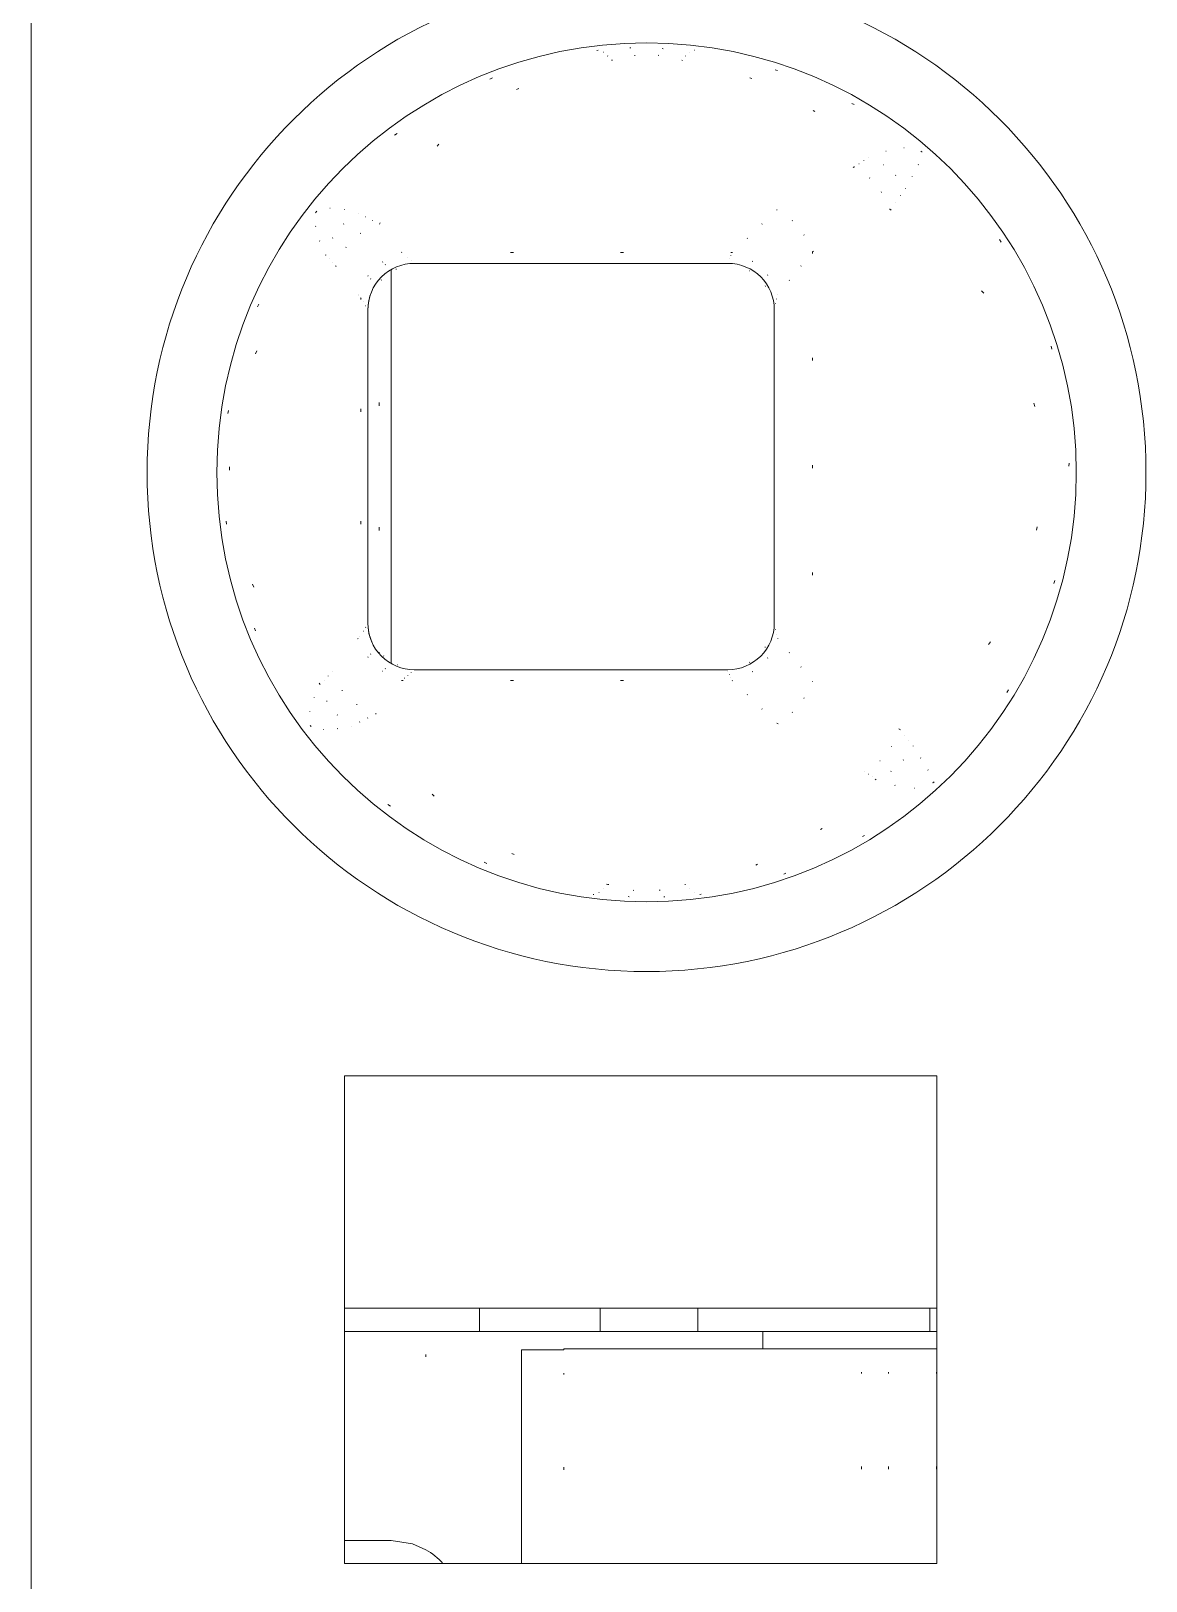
# Model space of a CAD drawing. Header units: inches. Extents: x 17 to 3130, y 15 to 659.
# Drawn here: x 1129.86 to 1134.66, y 201.41 to 208.08 of the extents above; entities that cross this region are included whole.
import ezdxf

# ---------------------------------------------------------------- set-up
doc = ezdxf.new("R2010")
doc.units = ezdxf.units.IN
doc.header["$MEASUREMENT"] = 0
doc.layers.add('Ebene 1', color=7, linetype='Continuous')

msp = doc.modelspace()

# ---------------------------------------------------------------- linework, layer by layer
at = {"layer": 'Ebene 1', "lineweight": 9}
for points in [[(1129.86414, 193.71084), (1129.86414, 193.71084), (1129.86414, 210.58014), (1129.86414, 210.58014)], [(1131.51414, 207.08024), (1131.51414, 207.08024), (1131.51414, 207.08024), (1131.51414, 207.08024)], [(1131.51414, 207.08024), (1131.51414, 207.08024), (1132.86404, 207.08024), (1132.86404, 207.08024)], [(1133.06414, 206.88024), (1133.06414, 206.99064), (1132.97464, 207.08024), (1132.86404, 207.08024)], [(1131.31414, 206.88064), (1131.31414, 206.88064), (1131.31664, 206.91204), (1131.31664, 206.91204)], [(1131.31664, 206.91204), (1131.31664, 206.91204), (1131.32404, 206.94284), (1131.32404, 206.94284)], [(1133.06414, 206.88904), (1133.06414, 206.88904), (1133.06414, 206.88904), (1133.06414, 206.88904)], [(1133.06414, 206.88904), (1133.06414, 206.88904), (1133.06414, 205.52134), (1133.06414, 205.52134)], [(1131.31414, 206.88064), (1131.31414, 206.88064), (1131.31414, 206.88064), (1131.31414, 206.88064)], [(1131.31414, 205.52984), (1131.31414, 205.52984), (1131.31414, 206.88064), (1131.31414, 206.88064)], [(1131.31414, 205.52984), (1131.31414, 205.52984), (1131.31414, 205.52984), (1131.31414, 205.52984)], [(1131.31884, 205.48664), (1131.31884, 205.48664), (1131.31414, 205.52984), (1131.31414, 205.52984)], [(1131.31884, 205.48664), (1131.31884, 205.48664), (1131.31884, 205.48664), (1131.31884, 205.48664)], [(1131.33274, 205.44544), (1131.33274, 205.44544), (1131.31884, 205.48664), (1131.31884, 205.48664)], [(1131.51414, 205.33024), (1131.51414, 205.33024), (1131.51414, 205.33024), (1131.51414, 205.33024)], [(1132.86404, 205.33024), (1132.86404, 205.33024), (1131.51414, 205.33024), (1131.51414, 205.33024)], [(1131.21414, 203.58024), (1131.21414, 203.58024), (1131.21414, 203.58024), (1131.21414, 203.58024)], [(1131.21414, 201.48024), (1131.21414, 201.48024), (1131.21414, 203.58024), (1131.21414, 203.58024)], [(1131.21414, 203.58024), (1131.21414, 203.58024), (1131.21414, 203.58024), (1131.21414, 203.58024)], [(1133.76414, 203.58024), (1133.76414, 203.58024), (1131.21414, 203.58024), (1131.21414, 203.58024)], [(1133.76414, 203.58024), (1133.76414, 203.58024), (1133.76414, 203.58024), (1133.76414, 203.58024)], [(1133.76414, 201.48024), (1133.76414, 201.48024), (1133.76414, 203.58024), (1133.76414, 203.58024)], [(1131.21414, 202.58024), (1131.21414, 202.58024), (1131.21414, 202.58024), (1131.21414, 202.58024)], [(1133.76414, 202.58024), (1133.76414, 202.58024), (1131.21414, 202.58024), (1131.21414, 202.58024)], [(1131.79454, 202.58024), (1131.79454, 202.58024), (1131.79454, 202.58024), (1131.79454, 202.58024)], [(1131.79454, 202.48014), (1131.79454, 202.48014), (1131.79454, 202.58024), (1131.79454, 202.58024)], [(1132.31414, 202.58024), (1132.31414, 202.58024), (1132.31414, 202.58024), (1132.31414, 202.58024)], [(1132.31414, 202.58024), (1132.31414, 202.58024), (1132.31414, 202.48014), (1132.31414, 202.48014)], [(1131.21414, 201.48024), (1131.21414, 201.48024), (1131.21414, 201.48024), (1131.21414, 201.48024)], [(1133.76414, 201.48024), (1133.76414, 201.48024), (1131.21414, 201.48024), (1131.21414, 201.48024)]]:
    msp.add_open_spline(points, degree=3, dxfattribs=at)
for points, knots in [([(1132.51404, 208.33014), (1131.32674, 208.33014), (1130.36414, 207.36764), (1130.36414, 206.18014), (1130.36414, 206.18014), (1130.36414, 204.99284), (1131.32674, 204.03024), (1132.51414, 204.03014), (1132.51414, 204.03014), (1133.70154, 204.03014), (1134.66414, 204.99284), (1134.66414, 206.18014), (1134.66414, 206.18014), (1134.66414, 207.36764), (1133.70154, 208.33014), (1132.51414, 208.33014)], [0, 0, 0, 0, 0.25, 0.25, 0.25, 0.25, 0.5, 0.5, 0.5, 0.5, 0.75, 0.75, 0.75, 0.75, 1, 1, 1, 1]), ([(1132.51414, 208.03024), (1131.49244, 208.03024), (1130.66404, 207.20184), (1130.66404, 206.18014), (1130.66404, 206.18014), (1130.66404, 205.15844), (1131.49244, 204.33024), (1132.51404, 204.33024), (1132.51404, 204.33024), (1133.53594, 204.33024), (1134.36414, 205.15844), (1134.36414, 206.18014), (1134.36414, 206.18014), (1134.36414, 207.20184), (1133.53584, 208.03024), (1132.51414, 208.03024)], [0, 0, 0, 0, 0.25, 0.25, 0.25, 0.25, 0.5, 0.5, 0.5, 0.5, 0.75, 0.75, 0.75, 0.75, 1, 1, 1, 1]), ([(1131.51414, 207.08024), (1131.46104, 207.08024), (1131.41024, 207.05914), (1131.37264, 207.02164), (1131.37264, 207.02164), (1131.33514, 206.98414), (1131.31414, 206.93324), (1131.31414, 206.88024)], [0, 0, 0, 0, 0.5, 0.5, 0.5, 0.5, 1, 1, 1, 1]), ([(1131.31414, 205.53024), (1131.31404, 205.47704), (1131.33514, 205.42624), (1131.37274, 205.38884), (1131.37274, 205.38884), (1131.41024, 205.35124), (1131.46104, 205.33024), (1131.51414, 205.33024)], [0, 0, 0, 0, 0.5, 0.5, 0.5, 0.5, 1, 1, 1, 1]), ([(1132.86404, 205.33024), (1132.91714, 205.33024), (1132.96814, 205.35124), (1133.00554, 205.38884), (1133.00554, 205.38884), (1133.04304, 205.42624), (1133.06414, 205.47704), (1133.06414, 205.53024)], [0, 0, 0, 0, 0.5, 0.5, 0.5, 0.5, 1, 1, 1, 1])]:
    msp.add_open_spline(points, degree=3, knots=knots, dxfattribs=at)
at = {"layer": 'Ebene 1', "color": 3, "lineweight": 9}
for points in [[(1132.30614, 207.99884), (1132.30614, 207.99884), (1132.29974, 207.99744), (1132.29974, 207.99744)], [(1132.30614, 207.99884), (1132.30614, 207.99884), (1132.30614, 207.99884), (1132.30614, 207.99884)], [(1132.30614, 207.99884), (1132.30614, 207.99884), (1132.30634, 207.99864), (1132.30634, 207.99864)], [(1132.32884, 207.99024), (1132.32884, 207.99024), (1132.32884, 207.99024), (1132.32884, 207.99024)], [(1132.32884, 207.99024), (1132.32884, 207.99024), (1132.32944, 207.99004), (1132.32944, 207.99004)], [(1132.34654, 207.97394), (1132.34654, 207.97394), (1132.34654, 207.97394), (1132.34654, 207.97394)], [(1132.34654, 207.97394), (1132.34654, 207.97394), (1132.34694, 207.97344), (1132.34694, 207.97344)], [(1132.44654, 208.00894), (1132.44654, 208.00894), (1132.44274, 208.00864), (1132.44274, 208.00864)], [(1132.46174, 207.97534), (1132.46174, 207.97534), (1132.46444, 207.97564), (1132.46444, 207.97564)], [(1132.56394, 207.97644), (1132.56394, 207.97644), (1132.56394, 207.97644), (1132.56394, 207.97644)], [(1132.56394, 207.97644), (1132.56394, 207.97644), (1132.56674, 207.97604), (1132.56674, 207.97604)], [(1132.58144, 208.00504), (1132.58144, 208.00504), (1132.58144, 208.00504), (1132.58144, 208.00504)], [(1132.58534, 208.00484), (1132.58534, 208.00484), (1132.58144, 208.00504), (1132.58144, 208.00504)], [(1132.68174, 207.97394), (1132.68174, 207.97394), (1132.68134, 207.97344), (1132.68134, 207.97344)], [(1132.69944, 207.99024), (1132.69944, 207.99024), (1132.69884, 207.99004), (1132.69884, 207.99004)], [(1132.72034, 207.99884), (1132.72034, 207.99884), (1132.72034, 207.99884), (1132.72034, 207.99884)], [(1132.72214, 207.99884), (1132.72214, 207.99884), (1132.72034, 207.99884), (1132.72034, 207.99884)], [(1132.72214, 207.99884), (1132.72214, 207.99884), (1132.72184, 207.99864), (1132.72184, 207.99864)], [(1132.36284, 207.95524), (1132.36284, 207.95524), (1132.36424, 207.95554), (1132.36424, 207.95554)], [(1132.36284, 207.95524), (1132.36284, 207.95524), (1132.36284, 207.95524), (1132.36284, 207.95524)], [(1132.36284, 207.95524), (1132.36284, 207.95524), (1132.36704, 207.95524), (1132.36704, 207.95524)], [(1132.66534, 207.95524), (1132.66534, 207.95524), (1132.66534, 207.95524), (1132.66534, 207.95524)], [(1132.66534, 207.95524), (1132.66534, 207.95524), (1132.66944, 207.95444), (1132.66944, 207.95444)], [(1133.06834, 207.91424), (1133.06834, 207.91424), (1133.06834, 207.91424), (1133.06834, 207.91424)], [(1133.07784, 207.91164), (1133.07784, 207.91164), (1133.06834, 207.91424), (1133.06834, 207.91424)], [(1131.85104, 207.87904), (1131.85104, 207.87904), (1131.83894, 207.87434), (1131.83894, 207.87434)], [(1131.95424, 207.82934), (1131.95424, 207.82934), (1131.96474, 207.83404), (1131.96474, 207.83404)], [(1132.95914, 207.87954), (1132.95914, 207.87954), (1132.95914, 207.87954), (1132.95914, 207.87954)], [(1132.95914, 207.87954), (1132.95914, 207.87954), (1132.96694, 207.87634), (1132.96694, 207.87634)], [(1133.39834, 207.76934), (1133.39834, 207.76934), (1133.39834, 207.76934), (1133.39834, 207.76934)], [(1133.40714, 207.76484), (1133.40714, 207.76484), (1133.39834, 207.76934), (1133.39834, 207.76934)], [(1133.23204, 207.73844), (1133.23204, 207.73844), (1133.23204, 207.73844), (1133.23204, 207.73844)], [(1133.23204, 207.73844), (1133.23204, 207.73844), (1133.23914, 207.73384), (1133.23914, 207.73384)], [(1131.43984, 207.64014), (1131.43984, 207.64014), (1131.42944, 207.63234), (1131.42944, 207.63234)], [(1131.61204, 207.58464), (1131.61204, 207.58464), (1131.62004, 207.59304), (1131.62004, 207.59304)], [(1133.54594, 207.56404), (1133.54594, 207.56404), (1133.54394, 207.56344), (1133.54394, 207.56344)], [(1133.62374, 207.57784), (1133.62374, 207.57784), (1133.62154, 207.57784), (1133.62154, 207.57784)], [(1133.69454, 207.56304), (1133.69454, 207.56304), (1133.69454, 207.56304), (1133.69454, 207.56304)], [(1133.69844, 207.56004), (1133.69844, 207.56004), (1133.69454, 207.56304), (1133.69454, 207.56304)], [(1133.69764, 207.56084), (1133.69764, 207.56084), (1133.69764, 207.56084), (1133.69764, 207.56084)], [(1133.69844, 207.56004), (1133.69844, 207.56004), (1133.69764, 207.56084), (1133.69764, 207.56084)], [(1133.69844, 207.56004), (1133.69844, 207.56004), (1133.69844, 207.56004), (1133.69844, 207.56004)], [(1133.69844, 207.56004), (1133.69844, 207.56004), (1133.69884, 207.55924), (1133.69884, 207.55924)], [(1133.40834, 207.49544), (1133.40834, 207.49544), (1133.40394, 207.49284), (1133.40394, 207.49284)], [(1133.40834, 207.49544), (1133.40834, 207.49544), (1133.40834, 207.49544), (1133.40834, 207.49544)], [(1133.40834, 207.49544), (1133.40834, 207.49544), (1133.40934, 207.49484), (1133.40934, 207.49484)], [(1133.42914, 207.50924), (1133.42914, 207.50924), (1133.42844, 207.50894), (1133.42844, 207.50894)], [(1133.44954, 207.52304), (1133.44954, 207.52304), (1133.44894, 207.52264), (1133.44894, 207.52264)], [(1133.46964, 207.53654), (1133.46964, 207.53654), (1133.46944, 207.53634), (1133.46944, 207.53634)], [(1133.53274, 207.50514), (1133.53274, 207.50514), (1133.53274, 207.50514), (1133.53274, 207.50514)], [(1133.53454, 207.50424), (1133.53454, 207.50424), (1133.53274, 207.50514), (1133.53274, 207.50514)], [(1133.68464, 207.50604), (1133.68464, 207.50604), (1133.68394, 207.50444), (1133.68394, 207.50444)], [(1133.47414, 207.44904), (1133.47414, 207.44904), (1133.47414, 207.44904), (1133.47414, 207.44904)], [(1133.47414, 207.44904), (1133.47414, 207.44904), (1133.47594, 207.44784), (1133.47594, 207.44784)], [(1133.58604, 207.46044), (1133.58604, 207.46044), (1133.58604, 207.46044), (1133.58604, 207.46044)], [(1133.58724, 207.45884), (1133.58724, 207.45884), (1133.58604, 207.46044), (1133.58604, 207.46044)], [(1133.65814, 207.45424), (1133.65814, 207.45424), (1133.65744, 207.45284), (1133.65744, 207.45284)], [(1133.52434, 207.38804), (1133.52434, 207.38804), (1133.52434, 207.38804), (1133.52434, 207.38804)], [(1133.52434, 207.38804), (1133.52434, 207.38804), (1133.52534, 207.38604), (1133.52534, 207.38604)], [(1133.60674, 207.37274), (1133.60674, 207.37274), (1133.60734, 207.37344), (1133.60734, 207.37344)], [(1133.62924, 207.40344), (1133.62924, 207.40344), (1133.62924, 207.40344), (1133.62924, 207.40344)], [(1133.62984, 207.40264), (1133.62984, 207.40264), (1133.62924, 207.40344), (1133.62924, 207.40344)], [(1131.09334, 207.30374), (1131.09334, 207.30374), (1131.08954, 207.29864), (1131.08954, 207.29864)], [(1131.09334, 207.30374), (1131.09334, 207.30374), (1131.09394, 207.30444), (1131.09394, 207.30444)], [(1131.15084, 207.31784), (1131.15084, 207.31784), (1131.15084, 207.31784), (1131.15084, 207.31784)], [(1131.15084, 207.31784), (1131.15084, 207.31784), (1131.15254, 207.31764), (1131.15254, 207.31764)], [(1131.21344, 207.31164), (1131.21344, 207.31164), (1131.21344, 207.31164), (1131.21344, 207.31164)], [(1131.21344, 207.31164), (1131.21344, 207.31164), (1131.21514, 207.31164), (1131.21514, 207.31164)], [(1131.27514, 207.29644), (1131.27514, 207.29644), (1131.27514, 207.29644), (1131.27514, 207.29644)], [(1131.27514, 207.29644), (1131.27514, 207.29644), (1131.27554, 207.29624), (1131.27554, 207.29624)], [(1133.07554, 207.31094), (1133.07554, 207.31094), (1133.07464, 207.31014), (1133.07464, 207.31014)], [(1133.07554, 207.31094), (1133.07554, 207.31094), (1133.07554, 207.31094), (1133.07554, 207.31094)], [(1133.07554, 207.31094), (1133.07554, 207.31094), (1133.07644, 207.31044), (1133.07644, 207.31044)], [(1133.56144, 207.31424), (1133.56144, 207.31424), (1133.56174, 207.31454), (1133.56174, 207.31454)], [(1133.56144, 207.31424), (1133.56144, 207.31424), (1133.56144, 207.31424), (1133.56144, 207.31424)], [(1133.56144, 207.31424), (1133.56144, 207.31424), (1133.56734, 207.30984), (1133.56734, 207.30984)], [(1133.58394, 207.34324), (1133.58394, 207.34324), (1133.58444, 207.34404), (1133.58444, 207.34404)], [(1131.08914, 207.24124), (1131.08914, 207.24124), (1131.08914, 207.24124), (1131.08914, 207.24124)], [(1131.08974, 207.23954), (1131.08974, 207.23954), (1131.08914, 207.24124), (1131.08914, 207.24124)], [(1131.20964, 207.24904), (1131.20964, 207.24904), (1131.21144, 207.25044), (1131.21144, 207.25044)], [(1131.30464, 207.28104), (1131.30464, 207.28104), (1131.30464, 207.28104), (1131.30464, 207.28104)], [(1131.30464, 207.28104), (1131.30464, 207.28104), (1131.30544, 207.28074), (1131.30544, 207.28074)], [(1131.33454, 207.26544), (1131.33454, 207.26544), (1131.33454, 207.26544), (1131.33454, 207.26544)], [(1131.33454, 207.26544), (1131.33454, 207.26544), (1131.33534, 207.26504), (1131.33534, 207.26504)], [(1131.36484, 207.24984), (1131.36484, 207.24984), (1131.36794, 207.25464), (1131.36794, 207.25464)], [(1133.01234, 207.25044), (1133.01234, 207.25044), (1133.01064, 207.24884), (1133.01064, 207.24884)], [(1133.14124, 207.26464), (1133.14124, 207.26464), (1133.14124, 207.26464), (1133.14124, 207.26464)], [(1133.14124, 207.26464), (1133.14124, 207.26464), (1133.14304, 207.26344), (1133.14304, 207.26344)], [(1131.10624, 207.17704), (1131.10624, 207.17704), (1131.10624, 207.17704), (1131.10624, 207.17704)], [(1131.10684, 207.17544), (1131.10684, 207.17544), (1131.10624, 207.17704), (1131.10624, 207.17704)], [(1131.16264, 207.18854), (1131.16264, 207.18854), (1131.16344, 207.19054), (1131.16344, 207.19054)], [(1131.28184, 207.20874), (1131.28184, 207.20874), (1131.28404, 207.20984), (1131.28404, 207.20984)], [(1132.94814, 207.18924), (1132.94814, 207.18924), (1132.94654, 207.18754), (1132.94654, 207.18754)], [(1133.19154, 207.20354), (1133.19154, 207.20354), (1133.19154, 207.20354), (1133.19154, 207.20354)], [(1133.19154, 207.20354), (1133.19154, 207.20354), (1133.19234, 207.20164), (1133.19234, 207.20164)], [(1134.03294, 207.18344), (1134.03294, 207.18344), (1134.03294, 207.18344), (1134.03294, 207.18344)], [(1134.04134, 207.17224), (1134.04134, 207.17224), (1134.03294, 207.18344), (1134.03294, 207.18344)], [(1131.13254, 207.11664), (1131.13254, 207.11664), (1131.13254, 207.11664), (1131.13254, 207.11664)], [(1131.13304, 207.11584), (1131.13304, 207.11584), (1131.13254, 207.11664), (1131.13254, 207.11664)], [(1131.13304, 207.11584), (1131.13304, 207.11584), (1131.13324, 207.11684), (1131.13324, 207.11684)], [(1131.13304, 207.11584), (1131.13304, 207.11584), (1131.13304, 207.11584), (1131.13304, 207.11584)], [(1131.13304, 207.11584), (1131.13304, 207.11584), (1131.13314, 207.11564), (1131.13314, 207.11564)], [(1131.14734, 207.10024), (1131.14734, 207.10024), (1131.14734, 207.10024), (1131.14734, 207.10024)], [(1131.14734, 207.10024), (1131.14734, 207.10024), (1131.14774, 207.09984), (1131.14774, 207.09984)], [(1131.21914, 207.14824), (1131.21914, 207.14824), (1131.22034, 207.15024), (1131.22034, 207.15024)], [(1131.45864, 207.12864), (1131.45864, 207.12864), (1131.45864, 207.12864), (1131.45864, 207.12864)], [(1131.45994, 207.12704), (1131.45994, 207.12704), (1131.45864, 207.12864), (1131.45864, 207.12864)], [(1131.48654, 207.10484), (1131.48654, 207.10484), (1131.48654, 207.10484), (1131.48654, 207.10484)], [(1131.48694, 207.10464), (1131.48694, 207.10464), (1131.48654, 207.10484), (1131.48654, 207.10484)], [(1131.50064, 207.09324), (1131.50064, 207.09324), (1131.50064, 207.09324), (1131.50064, 207.09324)], [(1131.50104, 207.09284), (1131.50104, 207.09284), (1131.50064, 207.09324), (1131.50064, 207.09324)], [(1131.92794, 207.12704), (1131.92794, 207.12704), (1131.92794, 207.12704), (1131.92794, 207.12704)], [(1131.94084, 207.12704), (1131.94084, 207.12704), (1131.92794, 207.12704), (1131.92794, 207.12704)], [(1132.40254, 207.12704), (1132.40254, 207.12704), (1132.40254, 207.12704), (1132.40254, 207.12704)], [(1132.41534, 207.12704), (1132.41534, 207.12704), (1132.40254, 207.12704), (1132.40254, 207.12704)], [(1132.87064, 207.10024), (1132.87064, 207.10024), (1132.87054, 207.09984), (1132.87054, 207.09984)], [(1132.87694, 207.12704), (1132.87694, 207.12704), (1132.87694, 207.12704), (1132.87694, 207.12704)], [(1132.88334, 207.12704), (1132.88334, 207.12704), (1132.87694, 207.12704), (1132.87694, 207.12704)], [(1132.87694, 207.11374), (1132.87694, 207.11374), (1132.87694, 207.11334), (1132.87694, 207.11334)], [(1132.88334, 207.12704), (1132.88334, 207.12704), (1132.88324, 207.12684), (1132.88324, 207.12684)], [(1132.88334, 207.12704), (1132.88334, 207.12704), (1132.88334, 207.12704), (1132.88334, 207.12704)], [(1132.88334, 207.12704), (1132.88334, 207.12704), (1132.88454, 207.12644), (1132.88454, 207.12644)], [(1132.96854, 207.08964), (1132.96854, 207.08964), (1132.96854, 207.08964), (1132.96854, 207.08964)], [(1132.96854, 207.08964), (1132.96854, 207.08964), (1132.97094, 207.08854), (1132.97094, 207.08854)], [(1133.22864, 207.12974), (1133.22864, 207.12974), (1133.23304, 207.13224), (1133.23304, 207.13224)], [(1133.22864, 207.12974), (1133.22864, 207.12974), (1133.22864, 207.12974), (1133.22864, 207.12974)], [(1133.22864, 207.12974), (1133.22864, 207.12974), (1133.22864, 207.12344), (1133.22864, 207.12344)], [(1131.16204, 207.08444), (1131.16204, 207.08444), (1131.16204, 207.08444), (1131.16204, 207.08444)], [(1131.16204, 207.08444), (1131.16204, 207.08444), (1131.16244, 207.08404), (1131.16244, 207.08404)], [(1131.17684, 207.06864), (1131.17684, 207.06864), (1131.17744, 207.06964), (1131.17744, 207.06964)], [(1131.17684, 207.06864), (1131.17684, 207.06864), (1131.17684, 207.06864), (1131.17684, 207.06864)], [(1131.17684, 207.06864), (1131.17684, 207.06864), (1131.17814, 207.06684), (1131.17814, 207.06684)], [(1131.31414, 207.02544), (1131.31414, 207.02544), (1131.31544, 207.02764), (1131.31544, 207.02764)], [(1131.37674, 207.08604), (1131.37674, 207.08604), (1131.37904, 207.08704), (1131.37904, 207.08704)], [(1131.38824, 207.07464), (1131.38824, 207.07464), (1131.39044, 207.07564), (1131.39044, 207.07564)], [(1131.43484, 207.05474), (1131.43484, 207.05474), (1131.43704, 207.05544), (1131.43704, 207.05544)], [(1131.51394, 207.08064), (1131.51394, 207.08064), (1131.51394, 207.08064), (1131.51394, 207.08064)], [(1131.51414, 207.08044), (1131.51414, 207.08044), (1131.51394, 207.08064), (1131.51394, 207.08064)], [(1132.95664, 207.04864), (1132.95664, 207.04864), (1132.95664, 207.04864), (1132.95664, 207.04864)], [(1132.95924, 207.04764), (1132.95924, 207.04764), (1132.95664, 207.04864), (1132.95664, 207.04864)], [(1133.03544, 207.03084), (1133.03544, 207.03084), (1133.03544, 207.03084), (1133.03544, 207.03084)], [(1133.03544, 207.03084), (1133.03544, 207.03084), (1133.03664, 207.02864), (1133.03664, 207.02864)], [(1133.17804, 207.06764), (1133.17804, 207.06764), (1133.17944, 207.06924), (1133.17944, 207.06924)], [(1131.32584, 207.01234), (1131.32584, 207.01234), (1131.32704, 207.01464), (1131.32704, 207.01464)], [(1131.37194, 207.00834), (1131.37194, 207.00834), (1131.37324, 207.01004), (1131.37324, 207.01004)], [(1133.02434, 206.98384), (1133.02434, 206.98384), (1133.02434, 206.98384), (1133.02434, 206.98384)], [(1133.02544, 206.98124), (1133.02544, 206.98124), (1133.02434, 206.98384), (1133.02434, 206.98384)], [(1133.12824, 207.00614), (1133.12824, 207.00614), (1133.12944, 207.00794), (1133.12944, 207.00794)], [(1133.95594, 206.96224), (1133.95594, 206.96224), (1133.95594, 206.96224), (1133.95594, 206.96224)], [(1133.95594, 206.96224), (1133.95594, 206.96224), (1133.96554, 206.95124), (1133.96554, 206.95124)], [(1130.84504, 206.90404), (1130.84504, 206.90404), (1130.83894, 206.89244), (1130.83894, 206.89244)], [(1131.27184, 206.94574), (1131.27184, 206.94574), (1131.27254, 206.94684), (1131.27254, 206.94684)], [(1131.27594, 206.94084), (1131.27594, 206.94084), (1131.27594, 206.94084), (1131.27594, 206.94084)], [(1131.27594, 206.94084), (1131.27594, 206.94084), (1131.27604, 206.94064), (1131.27604, 206.94064)], [(1131.28444, 206.93064), (1131.28444, 206.93064), (1131.28434, 206.92424), (1131.28434, 206.92424)], [(1131.28444, 206.93064), (1131.28444, 206.93064), (1131.28494, 206.93184), (1131.28494, 206.93184)], [(1131.28444, 206.93064), (1131.28444, 206.93064), (1131.28444, 206.93064), (1131.28444, 206.93064)], [(1131.28444, 206.93064), (1131.28444, 206.93064), (1131.28444, 206.93064), (1131.28444, 206.93064)], [(1131.28444, 206.93064), (1131.28444, 206.93064), (1131.28454, 206.93054), (1131.28454, 206.93054)], [(1131.29454, 206.91444), (1131.29454, 206.91444), (1131.29454, 206.91444), (1131.29454, 206.91444)], [(1131.29454, 206.91444), (1131.29454, 206.91444), (1131.29474, 206.91394), (1131.29474, 206.91394)], [(1131.30474, 206.89784), (1131.30474, 206.89784), (1131.30474, 206.89784), (1131.30474, 206.89784)], [(1131.30474, 206.89784), (1131.30474, 206.89784), (1131.30514, 206.89744), (1131.30514, 206.89744)], [(1131.32404, 206.94284), (1131.32404, 206.94284), (1131.32474, 206.94384), (1131.32474, 206.94384)], [(1133.06364, 206.89024), (1133.06364, 206.89024), (1133.06364, 206.89024), (1133.06364, 206.89024)], [(1133.06414, 206.88904), (1133.06414, 206.88904), (1133.06364, 206.89024), (1133.06364, 206.89024)], [(1133.06414, 206.88904), (1133.06414, 206.88904), (1133.06424, 206.88924), (1133.06424, 206.88924)], [(1133.06904, 206.90774), (1133.06904, 206.90774), (1133.06914, 206.90824), (1133.06914, 206.90824)], [(1133.07404, 206.92664), (1133.07404, 206.92664), (1133.07414, 206.92714), (1133.07414, 206.92714)], [(1133.07904, 206.94584), (1133.07904, 206.94584), (1133.07974, 206.94664), (1133.07974, 206.94664)], [(1130.83074, 206.69124), (1130.83074, 206.69124), (1130.83654, 206.70404), (1130.83654, 206.70404)], [(1134.25594, 206.72404), (1134.25594, 206.72404), (1134.25594, 206.72404), (1134.25594, 206.72404)], [(1134.25854, 206.71044), (1134.25854, 206.71044), (1134.25594, 206.72404), (1134.25594, 206.72404)], [(1133.22854, 206.67384), (1133.22854, 206.67384), (1133.22854, 206.67384), (1133.22854, 206.67384)], [(1133.22854, 206.67384), (1133.22854, 206.67384), (1133.22854, 206.66124), (1133.22854, 206.66124)], [(1130.71424, 206.44594), (1130.71424, 206.44594), (1130.71204, 206.43304), (1130.71204, 206.43304)], [(1131.28444, 206.45364), (1131.28444, 206.45364), (1131.28444, 206.45364), (1131.28444, 206.45364)], [(1131.28444, 206.45364), (1131.28444, 206.45364), (1131.28444, 206.44044), (1131.28444, 206.44044)], [(1131.36354, 206.48144), (1131.36354, 206.48144), (1131.36354, 206.48144), (1131.36354, 206.48144)], [(1131.36354, 206.46674), (1131.36354, 206.46674), (1131.36354, 206.48144), (1131.36354, 206.48144)], [(1134.18154, 206.47854), (1134.18154, 206.47854), (1134.18154, 206.47854), (1134.18154, 206.47854)], [(1134.18154, 206.47854), (1134.18154, 206.47854), (1134.18524, 206.46424), (1134.18524, 206.46424)], [(1130.71854, 206.18944), (1130.71854, 206.18944), (1130.71884, 206.20354), (1130.71884, 206.20354)], [(1133.22854, 206.21144), (1133.22854, 206.21144), (1133.22854, 206.21144), (1133.22854, 206.21144)], [(1133.22854, 206.21144), (1133.22854, 206.21144), (1133.22854, 206.19884), (1133.22854, 206.19884)], [(1134.33184, 206.20614), (1134.33184, 206.20614), (1134.33304, 206.22004), (1134.33304, 206.22004)], [(1130.70404, 205.96994), (1130.70404, 205.96994), (1130.70404, 205.96994), (1130.70404, 205.96994)], [(1130.70404, 205.96994), (1130.70404, 205.96994), (1130.70614, 205.95704), (1130.70614, 205.95704)], [(1131.28444, 205.96994), (1131.28444, 205.96994), (1131.28434, 205.95684), (1131.28434, 205.95684)], [(1131.28444, 205.96994), (1131.28444, 205.96994), (1131.28444, 205.96994), (1131.28444, 205.96994)], [(1131.36354, 205.94354), (1131.36354, 205.94354), (1131.36354, 205.94354), (1131.36354, 205.94354)], [(1131.36354, 205.92904), (1131.36354, 205.92904), (1131.36354, 205.94354), (1131.36354, 205.94354)], [(1134.19534, 205.94544), (1134.19534, 205.94544), (1134.19224, 205.93114), (1134.19224, 205.93114)], [(1130.81794, 205.69904), (1130.81794, 205.69904), (1130.81794, 205.69904), (1130.81794, 205.69904)], [(1130.82334, 205.68604), (1130.82334, 205.68604), (1130.81794, 205.69904), (1130.81794, 205.69904)], [(1133.22854, 205.74924), (1133.22854, 205.74924), (1133.22854, 205.74924), (1133.22854, 205.74924)], [(1133.22854, 205.74924), (1133.22854, 205.74924), (1133.22864, 205.73674), (1133.22864, 205.73674)], [(1134.26724, 205.70084), (1134.26724, 205.70084), (1134.27214, 205.71394), (1134.27214, 205.71394)], [(1130.82694, 205.50944), (1130.82694, 205.50944), (1130.82694, 205.50944), (1130.82694, 205.50944)], [(1130.82694, 205.50944), (1130.82694, 205.50944), (1130.83114, 205.49724), (1130.83114, 205.49724)], [(1131.29484, 205.49644), (1131.29484, 205.49644), (1131.29464, 205.49584), (1131.29464, 205.49584)], [(1131.30494, 205.51294), (1131.30494, 205.51294), (1131.30474, 205.51244), (1131.30474, 205.51244)], [(1131.31414, 205.52984), (1131.31414, 205.52984), (1131.31404, 205.52944), (1131.31404, 205.52944)], [(1133.06414, 205.52134), (1133.06414, 205.52134), (1133.06364, 205.52014), (1133.06364, 205.52014)], [(1133.06904, 205.50264), (1133.06904, 205.50264), (1133.06904, 205.50264), (1133.06904, 205.50264)], [(1133.06914, 205.50224), (1133.06914, 205.50224), (1133.06904, 205.50264), (1133.06904, 205.50264)], [(1131.27184, 205.46444), (1131.27184, 205.46444), (1131.27034, 205.46274), (1131.27034, 205.46274)], [(1131.28024, 205.47464), (1131.28024, 205.47464), (1131.28014, 205.47464), (1131.28014, 205.47464)], [(1133.02534, 205.42904), (1133.02534, 205.42904), (1133.02434, 205.42644), (1133.02434, 205.42644)], [(1133.07404, 205.48384), (1133.07404, 205.48384), (1133.07404, 205.48384), (1133.07404, 205.48384)], [(1133.07414, 205.48324), (1133.07414, 205.48324), (1133.07404, 205.48384), (1133.07404, 205.48384)], [(1133.07904, 205.46464), (1133.07904, 205.46464), (1133.07854, 205.46344), (1133.07854, 205.46344)], [(1133.07904, 205.46494), (1133.07904, 205.46494), (1133.07904, 205.46494), (1133.07904, 205.46494)], [(1133.07904, 205.46464), (1133.07904, 205.46464), (1133.07904, 205.46494), (1133.07904, 205.46494)], [(1133.99484, 205.45044), (1133.99484, 205.45044), (1133.98574, 205.43904), (1133.98574, 205.43904)], [(1131.31414, 205.38494), (1131.31414, 205.38494), (1131.31414, 205.38494), (1131.31414, 205.38494)], [(1131.31544, 205.38284), (1131.31544, 205.38284), (1131.31414, 205.38494), (1131.31414, 205.38494)], [(1131.32584, 205.39804), (1131.32584, 205.39804), (1131.32584, 205.39804), (1131.32584, 205.39804)], [(1131.32704, 205.39584), (1131.32704, 205.39584), (1131.32584, 205.39804), (1131.32584, 205.39804)], [(1131.36354, 205.40584), (1131.36354, 205.40584), (1131.36354, 205.40584), (1131.36354, 205.40584)], [(1131.36354, 205.39854), (1131.36354, 205.39854), (1131.36354, 205.40584), (1131.36354, 205.40584)], [(1131.38134, 205.39004), (1131.38134, 205.39004), (1131.38134, 205.39004), (1131.38134, 205.39004)], [(1131.38274, 205.38864), (1131.38274, 205.38864), (1131.38134, 205.39004), (1131.38134, 205.39004)], [(1132.95924, 205.36274), (1132.95924, 205.36274), (1132.95664, 205.36174), (1132.95664, 205.36174)], [(1133.03664, 205.38164), (1133.03664, 205.38164), (1133.03544, 205.37944), (1133.03544, 205.37944)], [(1133.12824, 205.40404), (1133.12824, 205.40404), (1133.12824, 205.40404), (1133.12824, 205.40404)], [(1133.12954, 205.40244), (1133.12954, 205.40244), (1133.12824, 205.40404), (1133.12824, 205.40404)], [(1131.14374, 205.30324), (1131.14374, 205.30324), (1131.14334, 205.30274), (1131.14334, 205.30274)], [(1131.16074, 205.32104), (1131.16074, 205.32104), (1131.16054, 205.32084), (1131.16054, 205.32084)], [(1131.37674, 205.32444), (1131.37674, 205.32444), (1131.37674, 205.32444), (1131.37674, 205.32444)], [(1131.37904, 205.32344), (1131.37904, 205.32344), (1131.37674, 205.32444), (1131.37674, 205.32444)], [(1131.38824, 205.33584), (1131.38824, 205.33584), (1131.38824, 205.33584), (1131.38824, 205.33584)], [(1131.39044, 205.33464), (1131.39044, 205.33464), (1131.38824, 205.33584), (1131.38824, 205.33584)], [(1131.44154, 205.35104), (1131.44154, 205.35104), (1131.44154, 205.35104), (1131.44154, 205.35104)], [(1131.44344, 205.35064), (1131.44344, 205.35064), (1131.44154, 205.35104), (1131.44154, 205.35104)], [(1131.47144, 205.29464), (1131.47144, 205.29464), (1131.47144, 205.29464), (1131.47144, 205.29464)], [(1131.47244, 205.29404), (1131.47244, 205.29404), (1131.47144, 205.29464), (1131.47144, 205.29464)], [(1131.47244, 205.29404), (1131.47244, 205.29404), (1131.47274, 205.29424), (1131.47274, 205.29424)], [(1131.48654, 205.30564), (1131.48654, 205.30564), (1131.48684, 205.30594), (1131.48684, 205.30594)], [(1131.50064, 205.31724), (1131.50064, 205.31724), (1131.50104, 205.31744), (1131.50104, 205.31744)], [(1131.51314, 205.33024), (1131.51314, 205.33024), (1131.51314, 205.33024), (1131.51314, 205.33024)], [(1131.51414, 205.32994), (1131.51414, 205.32994), (1131.51314, 205.33024), (1131.51314, 205.33024)], [(1132.86404, 205.32384), (1132.86404, 205.32384), (1132.86404, 205.32384), (1132.86404, 205.32384)], [(1132.86404, 205.32384), (1132.86404, 205.32384), (1132.86414, 205.32364), (1132.86414, 205.32364)], [(1132.87054, 205.31064), (1132.87054, 205.31064), (1132.87054, 205.31064), (1132.87054, 205.31064)], [(1132.87054, 205.31064), (1132.87054, 205.31064), (1132.87054, 205.31014), (1132.87054, 205.31014)], [(1132.87694, 205.29714), (1132.87694, 205.29714), (1132.87694, 205.29714), (1132.87694, 205.29714)], [(1132.87694, 205.29714), (1132.87694, 205.29714), (1132.87694, 205.29654), (1132.87694, 205.29654)], [(1132.97094, 205.32174), (1132.97094, 205.32174), (1132.96854, 205.32084), (1132.96854, 205.32084)], [(1133.17804, 205.34284), (1133.17804, 205.34284), (1133.17804, 205.34284), (1133.17804, 205.34284)], [(1133.17944, 205.34104), (1133.17944, 205.34104), (1133.17804, 205.34284), (1133.17804, 205.34284)], [(1131.10434, 205.27214), (1131.10434, 205.27214), (1131.10434, 205.27214), (1131.10434, 205.27214)], [(1131.10904, 205.26684), (1131.10904, 205.26684), (1131.10434, 205.27214), (1131.10434, 205.27214)], [(1131.10904, 205.26684), (1131.10904, 205.26684), (1131.10854, 205.26614), (1131.10854, 205.26614)], [(1131.10904, 205.26684), (1131.10904, 205.26684), (1131.10904, 205.26684), (1131.10904, 205.26684)], [(1131.10904, 205.26684), (1131.10904, 205.26684), (1131.10944, 205.26594), (1131.10944, 205.26594)], [(1131.12654, 205.28524), (1131.12654, 205.28524), (1131.12604, 205.28464), (1131.12604, 205.28464)], [(1131.20314, 205.24144), (1131.20314, 205.24144), (1131.20314, 205.24144), (1131.20314, 205.24144)], [(1131.20424, 205.23914), (1131.20424, 205.23914), (1131.20314, 205.24144), (1131.20314, 205.24144)], [(1131.45894, 205.28384), (1131.45894, 205.28384), (1131.45894, 205.28384), (1131.45894, 205.28384)], [(1131.45994, 205.28344), (1131.45994, 205.28344), (1131.45894, 205.28384), (1131.45894, 205.28384)], [(1131.45994, 205.28344), (1131.45994, 205.28344), (1131.45994, 205.28344), (1131.45994, 205.28344)], [(1131.45994, 205.28344), (1131.45994, 205.28344), (1131.46654, 205.28334), (1131.46654, 205.28334)], [(1131.92794, 205.28334), (1131.92794, 205.28334), (1131.92794, 205.28334), (1131.92794, 205.28334)], [(1131.92794, 205.28334), (1131.92794, 205.28334), (1131.94094, 205.28334), (1131.94094, 205.28334)], [(1132.40254, 205.28334), (1132.40254, 205.28334), (1132.41534, 205.28344), (1132.41534, 205.28344)], [(1132.40254, 205.28334), (1132.40254, 205.28334), (1132.40254, 205.28334), (1132.40254, 205.28334)], [(1132.88334, 205.28334), (1132.88334, 205.28334), (1132.88334, 205.28334), (1132.88334, 205.28334)], [(1132.88334, 205.28334), (1132.88334, 205.28334), (1132.88424, 205.28244), (1132.88424, 205.28244)], [(1132.94654, 205.22284), (1132.94654, 205.22284), (1132.94654, 205.22284), (1132.94654, 205.22284)], [(1132.94654, 205.22284), (1132.94654, 205.22284), (1132.94824, 205.22124), (1132.94824, 205.22124)], [(1133.22794, 205.28144), (1133.22794, 205.28144), (1133.22794, 205.28144), (1133.22794, 205.28144)], [(1133.22854, 205.28064), (1133.22854, 205.28064), (1133.22794, 205.28144), (1133.22794, 205.28144)], [(1133.22854, 205.28064), (1133.22854, 205.28064), (1133.22804, 205.27964), (1133.22804, 205.27964)], [(1134.06524, 205.23254), (1134.06524, 205.23254), (1134.07294, 205.24414), (1134.07294, 205.24414)], [(1131.08354, 205.21084), (1131.08354, 205.21084), (1131.08304, 205.20924), (1131.08304, 205.20924)], [(1131.13694, 205.19544), (1131.13694, 205.19544), (1131.13694, 205.19544), (1131.13694, 205.19544)], [(1131.13694, 205.19544), (1131.13694, 205.19544), (1131.13764, 205.19344), (1131.13764, 205.19344)], [(1131.26564, 205.18084), (1131.26564, 205.18084), (1131.26564, 205.18084), (1131.26564, 205.18084)], [(1131.26794, 205.17984), (1131.26794, 205.17984), (1131.26564, 205.18084), (1131.26564, 205.18084)], [(1133.01064, 205.16144), (1133.01064, 205.16144), (1133.01064, 205.16144), (1133.01064, 205.16144)], [(1133.01064, 205.16144), (1133.01064, 205.16144), (1133.01234, 205.15984), (1133.01234, 205.15984)], [(1133.19244, 205.20884), (1133.19244, 205.20884), (1133.19154, 205.20664), (1133.19154, 205.20664)], [(1131.06494, 205.15104), (1131.06494, 205.15104), (1131.06444, 205.14944), (1131.06444, 205.14944)], [(1131.06614, 205.09024), (1131.06614, 205.09024), (1131.06614, 205.09024), (1131.06614, 205.09024)], [(1131.06614, 205.09024), (1131.06614, 205.09024), (1131.07044, 205.08524), (1131.07044, 205.08524)], [(1131.18144, 205.13544), (1131.18144, 205.13544), (1131.18144, 205.13544), (1131.18144, 205.13544)], [(1131.18144, 205.13544), (1131.18144, 205.13544), (1131.18314, 205.13404), (1131.18314, 205.13404)], [(1131.24394, 205.08744), (1131.24394, 205.08744), (1131.24314, 205.08724), (1131.24314, 205.08724)], [(1131.27944, 205.10514), (1131.27944, 205.10514), (1131.27844, 205.10464), (1131.27844, 205.10464)], [(1131.31444, 205.12264), (1131.31444, 205.12264), (1131.31344, 205.12214), (1131.31344, 205.12214)], [(1131.34774, 205.14044), (1131.34774, 205.14044), (1131.34774, 205.14044), (1131.34774, 205.14044)], [(1131.34884, 205.13984), (1131.34884, 205.13984), (1131.34774, 205.14044), (1131.34774, 205.14044)], [(1131.34884, 205.13984), (1131.34884, 205.13984), (1131.34834, 205.13954), (1131.34834, 205.13954)], [(1131.34884, 205.13984), (1131.34884, 205.13984), (1131.35034, 205.14184), (1131.35034, 205.14184)], [(1133.07564, 205.09924), (1133.07564, 205.09924), (1133.07564, 205.09924), (1133.07564, 205.09924)], [(1133.07564, 205.09924), (1133.07564, 205.09924), (1133.08064, 205.09644), (1133.08064, 205.09644)], [(1133.14304, 205.14694), (1133.14304, 205.14694), (1133.14124, 205.14574), (1133.14124, 205.14574)], [(1131.12304, 205.07284), (1131.12304, 205.07284), (1131.12134, 205.07264), (1131.12134, 205.07264)], [(1131.18454, 205.07634), (1131.18454, 205.07634), (1131.18284, 205.07614), (1131.18284, 205.07614)], [(1133.60014, 205.07484), (1133.60014, 205.07484), (1133.60014, 205.07484), (1133.60014, 205.07484)], [(1133.60524, 205.07194), (1133.60524, 205.07194), (1133.60014, 205.07484), (1133.60014, 205.07484)], [(1133.60524, 205.07194), (1133.60524, 205.07194), (1133.60474, 205.07094), (1133.60474, 205.07094)], [(1133.62394, 205.04874), (1133.62394, 205.04874), (1133.62394, 205.04874), (1133.62394, 205.04874)], [(1133.62434, 205.04824), (1133.62434, 205.04824), (1133.62394, 205.04874), (1133.62394, 205.04874)], [(1133.64294, 205.02524), (1133.64294, 205.02524), (1133.64294, 205.02524), (1133.64294, 205.02524)], [(1133.64344, 205.02464), (1133.64344, 205.02464), (1133.64294, 205.02524), (1133.64294, 205.02524)], [(1133.56914, 205.00004), (1133.56914, 205.00004), (1133.56814, 204.99814), (1133.56814, 204.99814)], [(1133.66194, 205.00184), (1133.66194, 205.00184), (1133.66194, 205.00184), (1133.66194, 205.00184)], [(1133.66214, 205.00144), (1133.66214, 205.00144), (1133.66194, 205.00184), (1133.66194, 205.00184)], [(1133.45214, 204.89064), (1133.45214, 204.89064), (1133.45214, 204.89064), (1133.45214, 204.89064)], [(1133.45214, 204.89064), (1133.45214, 204.89064), (1133.45244, 204.89054), (1133.45244, 204.89054)], [(1133.51974, 204.93824), (1133.51974, 204.93824), (1133.51794, 204.93704), (1133.51794, 204.93704)], [(1133.56604, 204.89244), (1133.56604, 204.89244), (1133.56784, 204.89344), (1133.56784, 204.89344)], [(1133.61934, 204.94044), (1133.61934, 204.94044), (1133.62044, 204.94204), (1133.62044, 204.94204)], [(1133.69384, 204.95064), (1133.69384, 204.95064), (1133.69384, 204.95064), (1133.69384, 204.95064)], [(1133.69474, 204.94934), (1133.69474, 204.94934), (1133.69384, 204.95064), (1133.69384, 204.95064)], [(1133.72534, 204.89884), (1133.72534, 204.89884), (1133.72534, 204.89884), (1133.72534, 204.89884)], [(1133.72604, 204.89734), (1133.72604, 204.89734), (1133.72534, 204.89884), (1133.72534, 204.89884)], [(1133.46854, 204.88004), (1133.46854, 204.88004), (1133.46854, 204.88004), (1133.46854, 204.88004)], [(1133.46854, 204.88004), (1133.46854, 204.88004), (1133.46904, 204.87984), (1133.46904, 204.87984)], [(1133.48514, 204.86924), (1133.48514, 204.86924), (1133.48514, 204.86924), (1133.48514, 204.86924)], [(1133.48514, 204.86924), (1133.48514, 204.86924), (1133.48564, 204.86904), (1133.48564, 204.86904)], [(1133.50204, 204.85844), (1133.50204, 204.85844), (1133.49884, 204.85544), (1133.49884, 204.85544)], [(1133.50204, 204.85844), (1133.50204, 204.85844), (1133.50284, 204.85884), (1133.50284, 204.85884)], [(1133.50204, 204.85844), (1133.50204, 204.85844), (1133.50204, 204.85844), (1133.50204, 204.85844)], [(1133.50204, 204.85844), (1133.50204, 204.85844), (1133.50304, 204.85804), (1133.50304, 204.85804)], [(1133.58234, 204.83264), (1133.58234, 204.83264), (1133.58234, 204.83264), (1133.58234, 204.83264)], [(1133.58234, 204.83264), (1133.58234, 204.83264), (1133.58454, 204.83194), (1133.58454, 204.83194)], [(1133.66574, 204.81964), (1133.66574, 204.81964), (1133.66804, 204.81974), (1133.66804, 204.81974)], [(1133.74694, 204.84244), (1133.74694, 204.84244), (1133.75174, 204.84764), (1133.75174, 204.84764)], [(1133.74694, 204.84244), (1133.74694, 204.84244), (1133.74734, 204.84324), (1133.74734, 204.84324)], [(1131.59174, 204.79404), (1131.59174, 204.79404), (1131.59174, 204.79404), (1131.59174, 204.79404)], [(1131.59954, 204.78534), (1131.59954, 204.78534), (1131.59174, 204.79404), (1131.59174, 204.79404)], [(1131.40064, 204.75004), (1131.40064, 204.75004), (1131.40064, 204.75004), (1131.40064, 204.75004)], [(1131.40064, 204.75004), (1131.40064, 204.75004), (1131.41104, 204.74194), (1131.41104, 204.74194)], [(1133.26994, 204.64644), (1133.26994, 204.64644), (1133.26284, 204.64164), (1133.26284, 204.64164)], [(1133.44374, 204.61144), (1133.44374, 204.61144), (1133.45254, 204.61644), (1133.45254, 204.61644)], [(1131.81434, 204.50064), (1131.81434, 204.50064), (1131.81434, 204.50064), (1131.81434, 204.50064)], [(1131.81434, 204.50064), (1131.81434, 204.50064), (1131.82624, 204.49484), (1131.82624, 204.49484)], [(1131.93424, 204.53904), (1131.93424, 204.53904), (1131.93424, 204.53904), (1131.93424, 204.53904)], [(1131.94484, 204.53404), (1131.94484, 204.53404), (1131.93424, 204.53904), (1131.93424, 204.53904)], [(1132.99194, 204.49194), (1132.99194, 204.49194), (1132.98394, 204.48844), (1132.98394, 204.48844)], [(1133.10444, 204.44944), (1133.10444, 204.44944), (1133.11394, 204.45344), (1133.11394, 204.45344)], [(1132.28464, 204.36244), (1132.28464, 204.36244), (1132.28464, 204.36244), (1132.28464, 204.36244)], [(1132.28464, 204.36244), (1132.28464, 204.36244), (1132.28674, 204.36224), (1132.28674, 204.36224)], [(1132.30974, 204.37044), (1132.30974, 204.37044), (1132.30914, 204.37024), (1132.30914, 204.37024)], [(1132.32934, 204.38674), (1132.32934, 204.38674), (1132.32884, 204.38624), (1132.32884, 204.38624)], [(1132.34154, 204.40644), (1132.34154, 204.40644), (1132.34154, 204.40644), (1132.34154, 204.40644)], [(1132.34724, 204.40514), (1132.34724, 204.40514), (1132.34154, 204.40644), (1132.34154, 204.40644)], [(1132.34724, 204.40514), (1132.34724, 204.40514), (1132.34694, 204.40494), (1132.34694, 204.40494)], [(1132.34724, 204.40514), (1132.34724, 204.40514), (1132.34724, 204.40514), (1132.34724, 204.40514)], [(1132.34724, 204.40514), (1132.34724, 204.40514), (1132.35184, 204.40514), (1132.35184, 204.40514)], [(1132.43554, 204.35264), (1132.43554, 204.35264), (1132.43554, 204.35264), (1132.43554, 204.35264)], [(1132.43554, 204.35264), (1132.43554, 204.35264), (1132.43974, 204.35224), (1132.43974, 204.35224)], [(1132.45604, 204.38004), (1132.45604, 204.38004), (1132.45604, 204.38004), (1132.45604, 204.38004)], [(1132.45914, 204.37984), (1132.45914, 204.37984), (1132.45604, 204.38004), (1132.45604, 204.38004)], [(1132.57214, 204.38044), (1132.57214, 204.38044), (1132.56904, 204.38004), (1132.56904, 204.38004)], [(1132.58854, 204.35204), (1132.58854, 204.35204), (1132.59274, 204.35244), (1132.59274, 204.35244)], [(1132.68104, 204.40514), (1132.68104, 204.40514), (1132.67954, 204.40464), (1132.67954, 204.40464)], [(1132.68104, 204.40514), (1132.68104, 204.40514), (1132.68104, 204.40514), (1132.68104, 204.40514)], [(1132.68104, 204.40514), (1132.68104, 204.40514), (1132.68124, 204.40494), (1132.68124, 204.40494)], [(1132.69884, 204.38674), (1132.69884, 204.38674), (1132.69884, 204.38674), (1132.69884, 204.38674)], [(1132.69884, 204.38674), (1132.69884, 204.38674), (1132.69944, 204.38624), (1132.69944, 204.38624)], [(1132.71854, 204.37044), (1132.71854, 204.37044), (1132.71854, 204.37044), (1132.71854, 204.37044)], [(1132.71854, 204.37044), (1132.71854, 204.37044), (1132.71914, 204.37024), (1132.71914, 204.37024)], [(1132.74364, 204.36234), (1132.74364, 204.36234), (1132.74864, 204.36344), (1132.74864, 204.36344)], [(1131.56414, 202.38024), (1131.56414, 202.38024), (1131.56414, 202.38024), (1131.56414, 202.38024)], [(1131.56414, 202.38024), (1131.56414, 202.38024), (1131.56414, 202.37014), (1131.56414, 202.37014)], [(1132.15864, 202.30024), (1132.15864, 202.30024), (1132.15864, 202.30024), (1132.15864, 202.30024)], [(1132.15864, 202.30024), (1132.15864, 202.30024), (1132.15864, 202.29454), (1132.15864, 202.29454)], [(1133.43874, 202.30514), (1133.43874, 202.30514), (1133.43874, 202.30514), (1133.43874, 202.30514)], [(1133.43874, 202.30514), (1133.43874, 202.30514), (1133.43874, 202.29944), (1133.43874, 202.29944)], [(1133.55604, 202.30514), (1133.55604, 202.30514), (1133.55604, 202.30514), (1133.55604, 202.30514)], [(1133.55604, 202.30514), (1133.55604, 202.30514), (1133.55604, 202.29954), (1133.55604, 202.29954)], [(1133.76184, 202.30504), (1133.76184, 202.30504), (1133.76184, 202.30504), (1133.76184, 202.30504)], [(1133.76184, 202.30504), (1133.76184, 202.30504), (1133.76184, 202.29944), (1133.76184, 202.29944)], [(1132.15864, 201.89574), (1132.15864, 201.89574), (1132.15864, 201.89574), (1132.15864, 201.89574)], [(1132.15864, 201.89574), (1132.15864, 201.89574), (1132.15864, 201.88464), (1132.15864, 201.88464)], [(1133.43874, 201.89824), (1133.43874, 201.89824), (1133.43874, 201.89824), (1133.43874, 201.89824)], [(1133.43874, 201.89824), (1133.43874, 201.89824), (1133.43874, 201.88704), (1133.43874, 201.88704)], [(1133.55604, 201.89824), (1133.55604, 201.89824), (1133.55604, 201.89824), (1133.55604, 201.89824)], [(1133.55604, 201.89824), (1133.55604, 201.89824), (1133.55604, 201.88704), (1133.55604, 201.88704)], [(1133.76184, 201.89824), (1133.76184, 201.89824), (1133.76184, 201.89824), (1133.76184, 201.89824)], [(1133.76184, 201.89824), (1133.76184, 201.89824), (1133.76184, 201.88704), (1133.76184, 201.88704)]]:
    msp.add_open_spline(points, degree=3, dxfattribs=at)
at = {"layer": 'Ebene 1', "color": 30, "lineweight": 9}
for points in [[(1131.41414, 207.05334), (1131.41414, 207.05334), (1131.41414, 207.05334), (1131.41414, 207.05334)], [(1131.41414, 205.35684), (1131.41414, 205.35684), (1131.41414, 207.05334), (1131.41414, 207.05334)], [(1131.21414, 202.48024), (1131.21414, 202.48024), (1131.21414, 202.48024), (1131.21414, 202.48024)], [(1131.38294, 202.48024), (1131.38294, 202.48024), (1131.21414, 202.48024), (1131.21414, 202.48024)], [(1131.38294, 202.48024), (1131.38294, 202.48024), (1131.38294, 202.48024), (1131.38294, 202.48024)], [(1131.56414, 202.48024), (1131.56414, 202.48024), (1131.38294, 202.48024), (1131.38294, 202.48024)], [(1131.56414, 202.48024), (1131.56414, 202.48024), (1131.56414, 202.48024), (1131.56414, 202.48024)], [(1131.56414, 202.48024), (1131.56414, 202.48024), (1132.71414, 202.48024), (1132.71414, 202.48024)], [(1132.71414, 202.48024), (1132.71414, 202.48024), (1132.71414, 202.48024), (1132.71414, 202.48024)], [(1132.71414, 202.48024), (1132.71414, 202.48024), (1132.92624, 202.48024), (1132.92624, 202.48024)], [(1132.92624, 202.48024), (1132.92624, 202.48024), (1132.92624, 202.48024), (1132.92624, 202.48024)], [(1132.92624, 202.48024), (1132.92624, 202.48024), (1133.01414, 202.48024), (1133.01414, 202.48024)], [(1133.01414, 202.48024), (1133.01414, 202.48024), (1133.01414, 202.48024), (1133.01414, 202.48024)], [(1133.06734, 202.48024), (1133.06734, 202.48024), (1133.01414, 202.48024), (1133.01414, 202.48024)], [(1133.01414, 202.48024), (1133.01414, 202.48024), (1133.01414, 202.48024), (1133.01414, 202.48024)], [(1133.01414, 202.40514), (1133.01414, 202.40514), (1133.01414, 202.48024), (1133.01414, 202.48024)], [(1133.06734, 202.48024), (1133.06734, 202.48024), (1133.06734, 202.48024), (1133.06734, 202.48024)], [(1133.21914, 202.48024), (1133.21914, 202.48024), (1133.06734, 202.48024), (1133.06734, 202.48024)], [(1133.21914, 202.48024), (1133.21914, 202.48024), (1133.21914, 202.48024), (1133.21914, 202.48024)], [(1133.44624, 202.48024), (1133.44624, 202.48024), (1133.21914, 202.48024), (1133.21914, 202.48024)], [(1133.44624, 202.48024), (1133.44624, 202.48024), (1133.44624, 202.48024), (1133.44624, 202.48024)], [(1133.71404, 202.48024), (1133.71404, 202.48024), (1133.44624, 202.48024), (1133.44624, 202.48024)], [(1133.71404, 202.48024), (1133.71404, 202.48024), (1133.71404, 202.48024), (1133.71404, 202.48024)], [(1133.76414, 202.48024), (1133.76414, 202.48024), (1133.71404, 202.48024), (1133.71404, 202.48024)], [(1131.21414, 201.58024), (1131.21414, 201.58024), (1131.21414, 201.58024), (1131.21414, 201.58024)], [(1131.31114, 201.58024), (1131.31114, 201.58024), (1131.21414, 201.58024), (1131.21414, 201.58024)], [(1131.31114, 201.58024), (1131.31114, 201.58024), (1131.31114, 201.58024), (1131.31114, 201.58024)], [(1131.41414, 201.58024), (1131.41414, 201.58024), (1131.31114, 201.58024), (1131.31114, 201.58024)], [(1131.41414, 201.58024), (1131.41414, 201.58024), (1131.41414, 201.58024), (1131.41414, 201.58024)], [(1131.41414, 201.58024), (1131.41414, 201.58024), (1131.50634, 201.56564), (1131.50634, 201.56564)], [(1131.50634, 201.56564), (1131.50634, 201.56564), (1131.50634, 201.56564), (1131.50634, 201.56564)], [(1131.50634, 201.56564), (1131.50634, 201.56564), (1131.56414, 201.54004), (1131.56414, 201.54004)], [(1131.63774, 201.48024), (1131.61644, 201.50384), (1131.59174, 201.52414), (1131.56414, 201.54004)]]:
    msp.add_open_spline(points, degree=3, dxfattribs=at)
at = {"layer": 'Ebene 1', "color": 95, "lineweight": 9}
for points in [[(1132.73414, 202.58024), (1132.73414, 202.58024), (1132.73414, 202.58024), (1132.73414, 202.58024)], [(1132.73414, 202.48024), (1132.73414, 202.48024), (1132.73414, 202.58024), (1132.73414, 202.58024)], [(1133.73414, 202.58024), (1133.73414, 202.58024), (1133.73414, 202.58024), (1133.73414, 202.58024)], [(1133.73414, 202.48024), (1133.73414, 202.48024), (1133.73414, 202.58024), (1133.73414, 202.58024)]]:
    msp.add_open_spline(points, degree=3, dxfattribs=at)
at = {"layer": 'Ebene 1', "color": 253, "lineweight": 9}
for points in [[(1131.97544, 202.40024), (1131.97544, 202.40024), (1131.97544, 202.40024), (1131.97544, 202.40024)], [(1131.97544, 202.40024), (1131.97544, 202.40024), (1131.97544, 201.48004), (1131.97544, 201.48004)], [(1131.97544, 202.40024), (1131.97544, 202.40024), (1131.97544, 202.40024), (1131.97544, 202.40024)], [(1131.97544, 202.40024), (1131.97544, 202.40024), (1132.02304, 202.40024), (1132.02304, 202.40024)], [(1132.02304, 202.40024), (1132.02304, 202.40024), (1132.02304, 202.40024), (1132.02304, 202.40024)], [(1132.02304, 202.40024), (1132.02304, 202.40024), (1132.15864, 202.40024), (1132.15864, 202.40024)], [(1132.15864, 202.40524), (1132.15864, 202.40524), (1132.15864, 202.40524), (1132.15864, 202.40524)], [(1133.43874, 202.40524), (1133.43874, 202.40524), (1132.15864, 202.40524), (1132.15864, 202.40524)], [(1132.15864, 202.40524), (1132.15864, 202.40524), (1132.15864, 202.40524), (1132.15864, 202.40524)], [(1132.15864, 202.40524), (1132.15864, 202.40524), (1132.15864, 202.40024), (1132.15864, 202.40024)], [(1133.43874, 202.40524), (1133.43874, 202.40524), (1133.43874, 202.40524), (1133.43874, 202.40524)], [(1133.51574, 202.40524), (1133.51574, 202.40524), (1133.43874, 202.40524), (1133.43874, 202.40524)], [(1133.51574, 202.40524), (1133.51574, 202.40524), (1133.51574, 202.40524), (1133.51574, 202.40524)], [(1133.55604, 202.40524), (1133.55604, 202.40524), (1133.51574, 202.40524), (1133.51574, 202.40524)], [(1133.55604, 202.40524), (1133.55604, 202.40524), (1133.55604, 202.40524), (1133.55604, 202.40524)], [(1133.55604, 202.40524), (1133.55604, 202.40524), (1133.76184, 202.40524), (1133.76184, 202.40524)], [(1133.76184, 202.40524), (1133.76184, 202.40524), (1133.76184, 202.40524), (1133.76184, 202.40524)], [(1133.76184, 202.40524), (1133.76184, 202.40524), (1133.76304, 202.40524), (1133.76304, 202.40524)], [(1133.76304, 202.40524), (1133.76304, 202.40524), (1133.76304, 202.40524), (1133.76304, 202.40524)], [(1133.76304, 202.40524), (1133.76304, 202.40524), (1133.76414, 202.40524), (1133.76414, 202.40524)]]:
    msp.add_open_spline(points, degree=3, dxfattribs=at)

doc.saveas('drawing.dxf')
